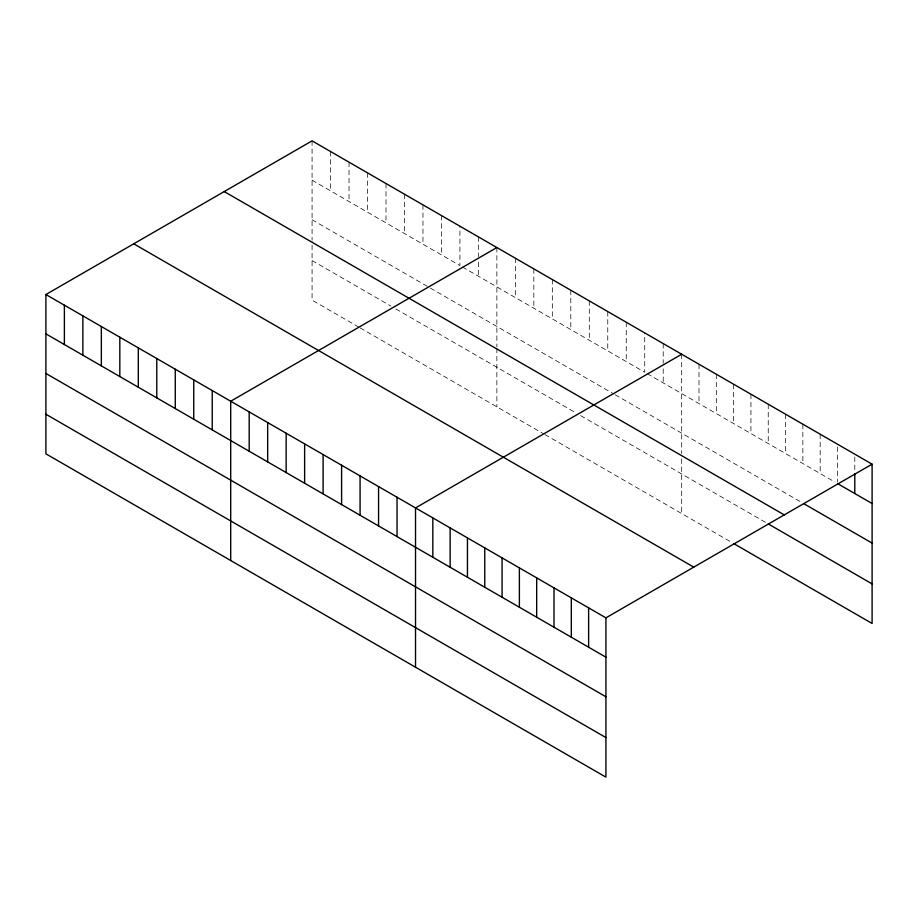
<?xml version="1.0" encoding="UTF-8"?>
<svg xmlns="http://www.w3.org/2000/svg" width="918" height="918" viewBox="0 0 918 918"><rect width="100%" height="100%" fill="white"/><g stroke="black" fill="none" stroke-linecap="round" stroke-linejoin="round"><path stroke-width="0.69" stroke-dasharray="4.59 3.44" d="M312.074 180.192L459.918 265.554L459.918 226.207M462.385 266.977L644.734 372.249L644.734 332.913M647.19 373.672L835.013 482.099M312.074 219.781L429.119 287.357M430.347 288.068L613.924 394.051M615.163 394.763L801.621 502.41M312.074 260.563L390.93 306.084M395.853 308.93L575.735 412.79M580.658 415.624L767 523.214M358.892 327.175L312.074 300.152L312.074 241.526M360.12 327.887L543.697 433.881M544.936 434.593L732.38 542.813M854.796 456.992L854.796 472.449M837.48 446.997L837.48 482.122M820.176 434.203L820.176 473.539M802.86 424.208L802.86 463.544M785.556 414.213L785.556 453.549M768.24 404.218L768.24 443.555M750.935 394.224L750.935 433.56M733.62 384.229L733.62 423.565M716.315 374.234L716.315 413.57M699 364.239L699 403.576M681.695 354.245L681.695 453.561M681.695 459L681.695 513.541M663.209 343.573L663.209 363.253M663.209 368.864L663.209 382.921M626.248 322.241L626.248 361.577M607.762 311.569L607.762 350.906M589.287 300.897L589.287 340.234M570.801 290.226L570.801 329.573M552.326 279.554L552.326 318.902M533.84 268.894L533.84 308.23M515.365 258.222L515.365 297.558M496.879 247.55L496.879 346.866M496.879 348.232L496.879 406.846M478.404 236.878L478.404 256.547M478.404 262.169L478.404 276.215M441.443 215.535L441.443 254.883M422.957 204.875L422.957 244.211M404.482 194.203L404.482 233.539M385.996 183.531L385.996 222.867M367.521 172.859L367.521 212.196M349.035 162.188L349.035 201.535M330.549 151.516L330.549 190.864M312.074 140.856L312.074 240.172"/><path stroke-width="1.38" d="M45.9 294.529L605.926 617.848L605.926 777.144L45.9 453.825L45.9 294.529L312.074 140.856L872.1 464.175L872.1 623.471L733.62 543.525M496.879 247.55L230.705 401.223L230.705 560.519M681.695 354.245L415.521 507.918L415.521 667.214M605.926 617.848L872.1 464.175M837.48 483.534L872.1 503.523M804.099 503.844L872.1 543.1M224.233 191.564L784.259 514.895M768.24 523.926L872.1 583.894M133.741 243.809L693.767 567.14M45.9 333.865L605.926 657.196M45.9 373.454L605.926 696.773M45.9 414.236L605.926 737.567M854.796 473.86L854.796 493.528M588.622 607.854L588.622 647.201M571.306 597.87L571.306 637.207M554.002 587.876L554.002 627.212M536.686 577.881L536.686 617.217M519.381 567.886L519.381 607.223M502.066 557.892L502.066 597.228M484.761 547.897L484.761 587.233M467.446 537.902L467.446 577.238M450.141 527.907L450.141 567.244M432.826 517.913L432.826 557.249M397.035 497.246L397.035 536.594M378.56 486.586L378.56 525.922M360.074 475.914L360.074 515.25M341.599 465.242L341.599 504.579M323.113 454.571L323.113 493.907M304.627 443.899L304.627 483.247M286.152 433.227L286.152 472.575M267.666 422.567L267.666 461.903M249.191 411.895L249.191 451.231M212.23 390.552L212.23 429.888M193.744 379.88L193.744 419.228M175.269 369.208L175.269 408.556M156.783 358.548L156.783 397.884M138.308 347.876L138.308 387.212M119.822 337.204L119.822 376.541M101.347 326.533L101.347 365.869M82.861 315.861L82.861 355.209M64.386 305.189L64.386 344.537"/></g></svg>
